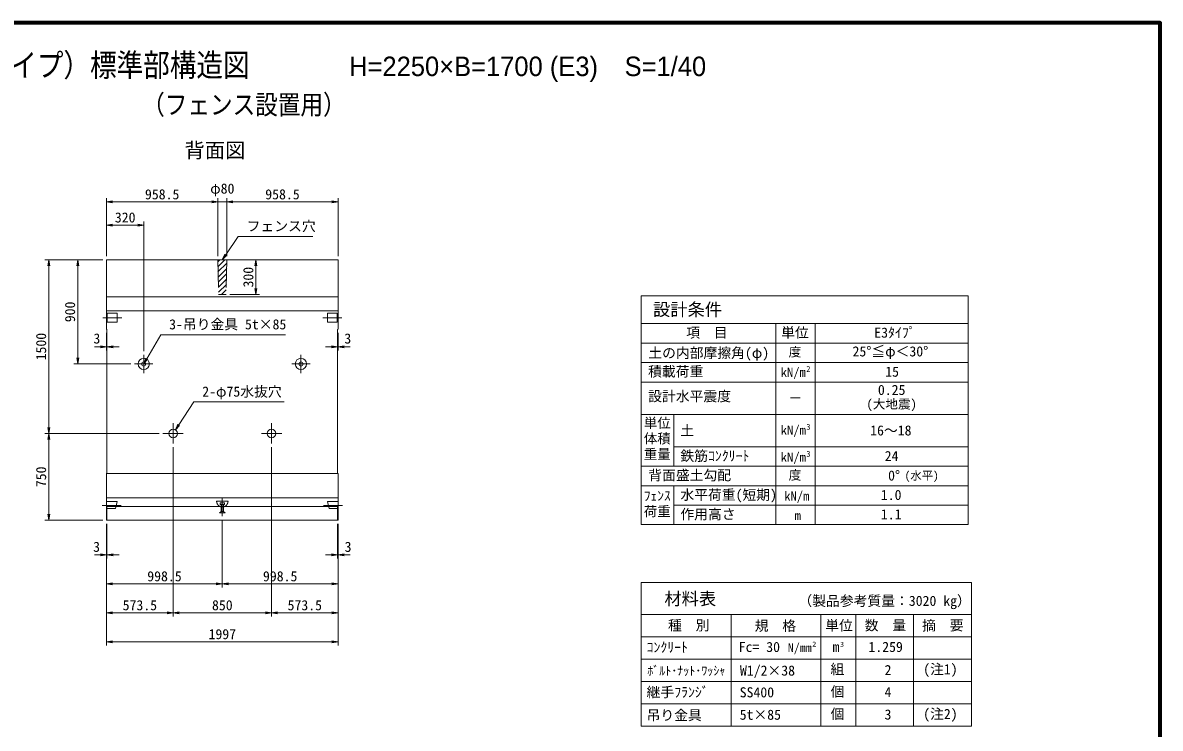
# Model space of a CAD drawing. Units: millimetres at full size, sheet at 1:40. Extents: x 141688 to 157488, y 10657 to 21690.
# Drawn here: x 147670 to 157488, y 15594 to 21690 of the extents above; entities that cross this region are included whole.
import ezdxf
from ezdxf.enums import TextEntityAlignment as Align

# ---------------------------------------------------------------- set-up
doc = ezdxf.new("R2010")
doc.units = ezdxf.units.MM
doc.header["$LTSCALE"] = 40
doc.linetypes.add('CHAIN', pattern=[18.5, 12, -1.5, 3.5, -1.5])
doc.linetypes.add('DASHED', pattern=[7.5, 6, -1.5])
for name, color, linetype, lineweight in [('01図枠', 1, 'Continuous', 70), ('0_2', 3, 'Continuous', 13), ('中心', 6, 'CHAIN', 9), ('外形線', 7, 'Continuous', 13), ('寸法', 2, 'Continuous', 9), ('細線', 4, 'Continuous', 9)]:
    doc.layers.add(name, color=color, linetype=linetype, lineweight=lineweight)
doc.layers.add('文字', color=7, linetype='Continuous')
doc.styles.add('ＭＳ ゴシック', font='')
doc.styles.add('ＭＳ Ｐゴシック', font='')
doc.styles.get('ＭＳ ゴシック').set_extended_font_data('MS Gothic')
doc.styles.get('ＭＳ Ｐゴシック').set_extended_font_data('MS PGothic')

# ---------------------------------------------------------------- blocks, each defined once
blk = doc.blocks.new('open_arrow')
at = {"color": 0, "linetype": 'Continuous', "lineweight": -2}
blk.add_lwpolyline([(7.5, 1.25), (0, 0), (7.5, -1.25)], dxfattribs=at)

msp = doc.modelspace()

# ---------------------------------------------------------------- hatches: boundary and pattern name
at = {"layer": '細線'}
h = msp.add_hatch(dxfattribs=at)
h.set_pattern_fill('USER', color=256, style=0, pattern_type=2)
h.set_pattern_definition([(45, (23670.58, 14457.51), (-22.45064, 22.45064), [])])
h.paths.add_polyline_path([(149432.18, 19641.75), (149352.18, 19641.75), (149359.68, 19341.75), (149424.68, 19341.75)])

# ---------------------------------------------------------------- linework, layer by layer
at = {"layer": '01図枠'}
msp.add_lwpolyline([(141687.54, 10809.99), (157487.54, 10809.99), (157487.54, 21689.99), (141687.54, 21689.99)], close=True, dxfattribs=at)
at = {"layer": '0_2'}
for centre in [(148713.68, 18741.75), (150070.68, 18741.75)]:
    msp.add_circle(centre, 49, dxfattribs=at)
at = {"layer": '中心'}
for p, q in [((148524.68, 19141.75), (148359.68, 19141.75)), ((150259.68, 19141.75), (150424.68, 19141.75)), ((148713.68, 18820.75), (148713.68, 18662.75)), ((150070.68, 18820.75), (150070.68, 18662.75)), ((148792.68, 18741.75), (148634.68, 18741.75)), ((149991.68, 18741.75), (150149.68, 18741.75)), ((148967.18, 18054.25), (148967.18, 18229.25)), ((149817.18, 18054.25), (149817.18, 18229.25)), ((148879.68, 18141.75), (149054.68, 18141.75)), ((149729.68, 18141.75), (149904.68, 18141.75)), ((149392.18, 17585.87), (149392.18, 17425.87)), ((148518.68, 17517.87), (148353.68, 17517.87)), ((150265.68, 17517.87), (150430.68, 17517.87))]:
    msp.add_line(p, q, dxfattribs=at)
at = {"layer": '外形線'}
for p, q in [((148393.68, 19641.75), (150390.68, 19641.75)), ((148393.68, 19641.75), (148393.68, 19041.75)), ((150390.68, 19641.75), (150390.68, 19041.75)), ((148396.68, 19038.75), (148393.68, 19041.75)), ((148396.68, 19038.75), (148396.68, 17799.75)), ((150387.68, 19038.75), (150390.68, 19041.75)), ((150387.68, 19038.75), (150387.68, 17799.75)), ((148396.68, 17799.75), (148393.68, 17796.75)), ((148393.68, 17796.75), (148393.68, 17391.75)), ((150387.68, 17799.75), (150390.68, 17796.75)), ((150390.68, 17796.75), (150390.68, 17391.75)), ((148393.68, 17511.75), (150390.68, 17511.75)), ((148393.68, 17391.75), (150390.68, 17391.75))]:
    msp.add_line(p, q, dxfattribs=at)
at = {"layer": '外形線', "linetype": 'DASHED'}
for p, q in [((149352.18, 19641.75), (149359.68, 19341.75)), ((149432.18, 19641.75), (149424.68, 19341.75)), ((149359.68, 19341.75), (149424.68, 19341.75))]:
    msp.add_line(p, q, dxfattribs=at)
at = {"layer": '外形線'}
for centre in [(148967.18, 18141.75), (149817.18, 18141.75)]:
    msp.add_circle(centre, 37.5, dxfattribs=at)
at = {"layer": '寸法'}
for p, q in [((148393.68, 19673.75), (148393.68, 20173.75)), ((148393.68, 20141.75), (149352.18, 20141.75)), ((149536.18, 20141.75), (149248.18, 20141.75)), ((149352.18, 19673.75), (149352.18, 20173.75)), ((149352.18, 19673.75), (149352.18, 20173.75)), ((149432.18, 19673.75), (149432.18, 20173.75)), ((149432.18, 19673.75), (149432.18, 20173.75)), ((150390.68, 20141.75), (149432.18, 20141.75)), ((150390.68, 19673.75), (150390.68, 20173.75)), ((148393.68, 19673.75), (148393.68, 19973.75)), ((148713.68, 19941.75), (148393.68, 19941.75)), ((148713.68, 18852.75), (148713.68, 19973.75)), ((148361.68, 19641.75), (147861.68, 19641.75)), ((147893.68, 18141.75), (147893.68, 19641.75)), ((148361.68, 19641.75), (148111.68, 19641.75)), ((148143.68, 19641.75), (148143.68, 18741.75)), ((149464.18, 19641.75), (149714.18, 19641.75)), ((149682.18, 19641.75), (149682.18, 19341.75)), ((149456.68, 19341.75), (149714.18, 19341.75)), ((148393.68, 19009.75), (148393.68, 18858.61)), ((148396.68, 19006.75), (148396.68, 18858.61)), ((150387.68, 19006.75), (150387.68, 18858.61)), ((150390.68, 19009.75), (150390.68, 18858.61)), ((148289.68, 18890.61), (148500.68, 18890.61)), ((150494.68, 18890.61), (150283.68, 18890.61)), ((148602.68, 18741.75), (148111.68, 18741.75)), ((148847.68, 18141.75), (147861.68, 18141.75)), ((148847.68, 18141.75), (147861.68, 18141.75)), ((147893.68, 17391.75), (147893.68, 18141.75)), ((148967.18, 18022.25), (148967.18, 16559.75)), ((148967.18, 18022.25), (148967.18, 16559.75)), ((149817.18, 18022.25), (149817.18, 16559.75)), ((149817.18, 18022.25), (149817.18, 16559.75)), ((148361.68, 17391.75), (147861.68, 17391.75)), ((149392.18, 17393.87), (149392.18, 16809.75)), ((149392.18, 17393.87), (149392.18, 16809.75)), ((148393.68, 17359.75), (148393.68, 16309.75)), ((148393.68, 17359.75), (148393.68, 16559.75)), ((148393.68, 17359.75), (148393.68, 16809.75)), ((148393.68, 17359.75), (148393.68, 17059.75)), ((148396.68, 17359.75), (148396.68, 17059.75)), ((150387.68, 17359.75), (150387.68, 17059.75)), ((150390.68, 17359.75), (150390.68, 16309.75)), ((150390.68, 17359.75), (150390.68, 16559.75)), ((150390.68, 17359.75), (150390.68, 16809.75)), ((150390.68, 17359.75), (150390.68, 17059.75)), ((148289.68, 17091.75), (148500.68, 17091.75)), ((150494.68, 17091.75), (150283.68, 17091.75)), ((148393.68, 16841.75), (149392.18, 16841.75)), ((149392.18, 16841.75), (150390.68, 16841.75)), ((148393.68, 16591.75), (148967.18, 16591.75)), ((148967.18, 16591.75), (149817.18, 16591.75)), ((149817.18, 16591.75), (150390.68, 16591.75)), ((148393.68, 16341.75), (150390.68, 16341.75))]:
    msp.add_line(p, q, dxfattribs=at)
at = {"layer": '寸法', "color": 3}
for p, q in [((153008.66, 17858.01), (153008.66, 19329.39)), ((153008.66, 19329.39), (155828.66, 19329.39)), ((155828.66, 17354.01), (155828.66, 19329.39)), ((153008.66, 17354.01), (153008.66, 19090.01)), ((153008.66, 19090.01), (155828.66, 19090.01)), ((154168.66, 17354.01), (154168.66, 19090.01)), ((154508.66, 17354.01), (154508.66, 19090.01)), ((153008.66, 18922.01), (155828.66, 18922.01)), ((153008.66, 18754.01), (155828.66, 18754.01)), ((153008.66, 18586.01), (155828.66, 18586.01)), ((153008.66, 18306.01), (155828.66, 18306.01)), ((153288.66, 17858.01), (153288.66, 18306.01)), ((153288.66, 18026.01), (155828.66, 18026.01)), ((153008.66, 17858.01), (155828.66, 17858.01)), ((153008.66, 17690.01), (155828.66, 17690.01)), ((153288.66, 17354.01), (153288.66, 17690.01)), ((153288.66, 17522.01), (155828.66, 17522.01)), ((153008.66, 17354.01), (155828.66, 17354.01)), ((153008.66, 15611.75), (153008.66, 16854.01)), ((153008.66, 16854.01), (155858.66, 16854.01)), ((155858.66, 15611.75), (155858.66, 16854.01)), ((153008.66, 16578.63), (155858.66, 16578.63)), ((153783.66, 15611.75), (153783.66, 16578.63)), ((154558.66, 15611.75), (154558.66, 16578.63)), ((154858.66, 15611.75), (154858.66, 16578.63)), ((154858.66, 15805.13), (154858.66, 16578.63)), ((155358.66, 15611.75), (155358.66, 16578.63)), ((153008.66, 16385.26), (155858.66, 16385.26)), ((153008.66, 16191.88), (155858.66, 16191.88)), ((153008.66, 15998.51), (155858.66, 15998.51)), ((153008.66, 15805.13), (155858.66, 15805.13)), ((153008.66, 15611.75), (155858.66, 15611.75))]:
    msp.add_line(p, q, dxfattribs=at)
at = {"layer": '寸法', "color": 3, "linetype": 'DASHED'}
for p, q in [((149343.13, 17555.87), (149441.23, 17555.87)), ((149374.18, 17540.87), (149410.18, 17540.87)), ((149374.18, 17528.87), (149374.18, 17540.87)), ((149410.18, 17528.87), (149374.18, 17528.87)), ((149382.13, 17528.87), (149382.13, 17467.53)), ((149402.16, 17528.87), (149402.16, 17467.53)), ((149410.18, 17540.87), (149410.18, 17528.87)), ((149367.13, 17455.87), (149382.13, 17467.53)), ((149417.16, 17455.87), (149367.13, 17455.87)), ((149382.13, 17467.53), (149402.16, 17467.53)), ((149402.16, 17467.53), (149417.16, 17455.87))]:
    msp.add_line(p, q, dxfattribs=at)
at = {"layer": '寸法'}
for points in [[(149392.18, 19641.75), (149421.58, 19684.64), (149530.13, 19843.05), (150173.75, 19843.05)], [(148713.68, 18741.75), (148739.88, 18786.67), (148861.11, 18994.55), (149937.17, 18994.55)], [(148987.88, 18173.02), (149016.57, 18216.39), (149146.94, 18413.41), (149924.58, 18413.41)]]:
    msp.add_lwpolyline(points, dxfattribs=at)
at = {"layer": '寸法', "color": 3}
for centre in [(148713.68, 18741.75), (150070.68, 18741.75)]:
    msp.add_circle(centre, 18, dxfattribs=at)
at = {"layer": '寸法', "color": 3, "linetype": 'DASHED'}
msp.add_arc((149392.18, 17555.87), 49.05, 180, 0, dxfattribs=at)
at = {"layer": '細線'}
for p, q in [((148393.68, 19321.75), (150390.68, 19321.75)), ((148393.68, 19201.75), (150390.68, 19201.75)), ((148399.68, 19101.75), (148399.68, 19181.75)), ((148484.68, 19181.75), (148399.68, 19181.75)), ((148484.68, 19101.75), (148484.68, 19181.75)), ((150299.68, 19101.75), (150299.68, 19181.75)), ((150299.68, 19181.75), (150384.68, 19181.75)), ((150384.68, 19101.75), (150384.68, 19181.75)), ((148484.68, 19101.75), (148399.68, 19101.75)), ((150299.68, 19101.75), (150384.68, 19101.75)), ((148393.68, 17796.75), (150390.68, 17796.75)), ((148393.68, 17585.01), (150390.68, 17585.01)), ((148396.68, 17391.75), (148396.68, 17511.75)), ((150387.68, 17391.75), (150387.68, 17511.75))]:
    msp.add_line(p, q, dxfattribs=at)
at = {"layer": '細線', "linetype": 'DASHED'}
for p, q in [((148393.68, 17492.87), (148393.68, 17552.87)), ((148393.68, 17552.87), (148484.68, 17552.87)), ((148393.68, 17492.87), (148469.68, 17492.87)), ((148469.68, 17492.87), (148484.68, 17552.87)), ((150314.68, 17492.87), (150299.68, 17552.87)), ((150390.68, 17552.87), (150299.68, 17552.87)), ((150390.68, 17492.87), (150314.68, 17492.87)), ((150390.68, 17492.87), (150390.68, 17552.87))]:
    msp.add_line(p, q, dxfattribs=at)

# ---------------------------------------------------------------- block references
at = {"layer": '寸法', "xscale": 6.93, "yscale": 6.93}
for p in [(148393.68, 20141.75), (149432.18, 20141.75), (149432.18, 20141.75), (148393.68, 19941.75), (148396.68, 18890.61), (150390.68, 18890.61), (148396.68, 17091.75), (150390.68, 17091.75), (148393.68, 16841.75), (149392.18, 16841.75), (148393.68, 16591.75), (148967.18, 16591.75), (149817.18, 16591.75), (148393.68, 16341.75)]:
    msp.add_blockref('open_arrow', p, dxfattribs=at)
for p, rotation in [((149352.18, 20141.75), 180), ((149352.18, 20141.75), 180), ((150390.68, 20141.75), 180), ((148713.68, 19941.75), 180), ((147893.68, 19641.75), 270), ((148143.68, 19641.75), 270), ((149392.18, 19641.75), 55.6), ((149682.18, 19641.75), 270), ((149682.18, 19341.75), 90), ((148393.68, 18890.61), 180), ((150387.68, 18890.61), 180), ((148143.68, 18741.75), 90), ((148713.68, 18741.75), 59.8), ((147893.68, 18141.75), 90), ((148987.88, 18173.02), 56.5), ((147893.68, 18141.75), 270), ((147893.68, 17391.75), 90), ((148393.68, 17091.75), 180), ((150387.68, 17091.75), 180), ((149392.18, 16841.75), 180), ((150390.68, 16841.75), 180), ((148967.18, 16591.75), 180), ((149817.18, 16591.75), 180), ((150390.68, 16591.75), 180), ((150390.68, 16341.75), 180)]:
    msp.add_blockref('open_arrow', p, dxfattribs=dict(at, rotation=rotation))

# ---------------------------------------------------------------- texts
at = {"layer": '寸法', "style": 'ＭＳ ゴシック'}
for s, p in [('958.5', (148872.93, 20207.75)), ('φ80', (149392.18, 20257.22)), ('958.5', (149911.43, 20207.75)), ('320', (148553.68, 20007.75)), ('3', (148309.3, 18962.05)), ('3', (150475.07, 18962.05)), ('3', (148306.84, 17162.18)), ('3', (150477.53, 17162.18)), ('998.5', (148892.93, 16907.75)), ('998.5', (149891.43, 16907.75)), ('573.5', (148680.43, 16657.75)), ('850', (149392.18, 16657.75)), ('573.5', (150103.93, 16657.75)), ('1997', (149392.18, 16407.75))]:
    msp.add_text(s, height=87.35, dxfattribs=at).set_placement(p, align=Align.MIDDLE_CENTER)
for s, p in [('フェンス穴', (149602.13, 19863.05)), ('3-吊り金具 5t×85', (148933.11, 19014.55)), ('2-φ75水抜穴', (149218.94, 18433.41))]:
    msp.add_text(s, height=87.35, dxfattribs=at).set_placement(p, align=Align.BOTTOM_LEFT)
for s, p in [('300', (149616.18, 19491.75)), ('900', (148077.68, 19191.75)), ('1500', (147827.68, 18891.75)), ('750', (147827.68, 17766.75))]:
    msp.add_text(s, height=87.35, rotation=90, dxfattribs=at).set_placement(p, align=Align.MIDDLE_CENTER)
at = {"layer": '寸法', "color": 3, "style": 'ＭＳ ゴシック'}
for s, height, p in [('設計条件', 109.2, (153109.63, 19125.26)), ('項\u3000目', 87.35, (153396.05, 18943.25)), ('単位', 87.35, (154215.25, 18943.25)), ('E3ﾀｲﾌﾟ', 87.35, (155019.33, 18943.25)), ('土の内部摩擦角(φ)', 87.35, (153068.98, 18767.38)), ('度', 79.75, (154280.45, 18782.32)), ('25°', 87.35, (154831.68, 18780.87)), ('≦φ＜30°', 87.35, (154994.27, 18780.87)), ('積載荷重', 87.35, (153067.08, 18607.38)), ('kN/m', 79.75, (154211.51, 18606.57)), ('2', 52.22, (154432.66, 18657.04)), ('15', 87.35, (155113.81, 18605.41)), ('0.25', 87.35, (155050.66, 18448.02)), ('設計水平震度', 87.35, (153067.94, 18393.07)), ('ー', 79.75, (154283.44, 18383.04)), ('(大地震)', 79.75, (154951.88, 18331.99)), ('土', 87.35, (153345.68, 18098.51)), ('kN/m', 79.75, (154211.94, 18106.51)), ('3', 52.22, (154433.08, 18156.99)), ('16～18', 87.35, (154983.92, 18097.86)), ('鉄筋ｺﾝｸﾘｰﾄ', 87.35, (153345.68, 17877.93)), ('kN/m', 79.75, (154211.94, 17873)), ('3', 52.22, (154433.08, 17923.47)), ('24', 87.35, (155109.14, 17876.46)), ('背面盛土勾配', 87.35, (153068.66, 17711.25)), ('度', 79.75, (154280.45, 17718.32)), ('0°', 87.35, (155138.56, 17708.27)), ('(水平)', 72.16, (155280.89, 17719.78)), ('水平荷重(短期)', 87.35, (153345.68, 17541.93)), ('kN/m', 79.75, (154241.94, 17537)), ('1.0', 87.35, (155075.95, 17540.46)), ('作用高さ', 87.35, (153345.68, 17373.93)), ('1.1', 87.35, (155075.95, 17372.46)), ('m', 79.75, (154332.01, 17369)), ('材料表', 109.2, (153207.53, 16626.76)), ('種\u3000別', 87.35, (153238.94, 16413.92)), ('規\u3000格', 87.35, (153987.09, 16409.78)), ('単位', 87.35, (154596.29, 16412.98)), ('数\u3000量', 87.35, (154936.69, 16413.72)), ('摘\u3000要', 87.35, (155431.68, 16413.33)), ('ｺﾝｸﾘｰﾄ', 87.35, (153054.31, 16224.77)), ('Fc= 30', 87.35, (153849.08, 16227.19)), ('N/mm', 75.95, (154272.83, 16229.37)), ('2', 43.67, (154484.39, 16286.61)), ('m', 87.35, (154659.24, 16228.35)), ('3', 43.67, (154724.63, 16285.06)), ('ﾎﾞﾙﾄ･ﾅｯﾄ･ﾜｯｼｬ', 75.95, (153060.14, 16029.96)), ('W1/2×38', 87.35, (153859.85, 16023.28)), ('組', 87.35, (154641.34, 16034.97)), ('(注1)', 87.35, (155441.34, 16034.97)), ('継手ﾌﾗﾝｼﾞ', 87.35, (153054.09, 15836.71)), ('SS400', 87.35, (153857.64, 15835.17)), ('個 ', 87.35, (154642.67, 15841.6)), ('吊り金具', 87.35, (153054.09, 15638.01)), ('5t×85', 87.35, (153857.64, 15641.79)), ('個 ', 87.35, (154642.67, 15648.22)), ('(注2)', 87.35, (155441.34, 15648.22))]:
    msp.add_text(s, height=height, dxfattribs=at).set_placement(p, align=Align.BOTTOM_LEFT)
for s, p in [('単位', (153029.8, 18275.15)), ('体積', (153029.8, 18140.48)), ('重量', (153029.8, 18005.81)), ('ﾌｪﾝｽ', (153029.8, 17646.14)), ('荷重', (153029.8, 17511.47))]:
    msp.add_text(s, height=85.24, dxfattribs=at).set_placement(p, align=Align.TOP_LEFT)
for s, p in [('（製品参考質量：3020 kg）', (155852.61, 16625.65)), ('1.259', (155265.9, 16227.67)), ('2', (155167.37, 16027.95)), ('4', (155167.11, 15836.95)), ('3', (155167.11, 15643.57))]:
    msp.add_text(s, height=87.35, dxfattribs=at).set_placement(p, align=Align.BOTTOM_RIGHT)
at = {"layer": '文字', "style": 'ＭＳ Ｐゴシック', "width": 0.85}
for s, height, p in [(' KLウォール3型（Eタイプ）標準部構造図\u3000\u3000\u3000\u3000\u3000\u3000\u3000\u3000\u3000\u3000\u3000\u3000\u3000\u3000 \u3000\u3000\u3000\u3000', 197.9, (149587.54, 21165.77)), ('（フェンス設置用）', 168.3, (149578.69, 20847.73))]:
    msp.add_text(s, height=height, dxfattribs=at).set_placement(p, align=Align.BOTTOM_CENTER)
at = {"layer": '文字', "style": 'ＭＳ Ｐゴシック'}
msp.add_text('H=2250×B=1700 (E3)\u3000S=1/40', height=168.3, dxfattribs=at).set_placement((150486.55, 21178.44), align=Align.BOTTOM_LEFT)
msp.add_text(' 背面図 ', height=128.7, dxfattribs=at).set_placement((149328.35, 20485.14), align=Align.BOTTOM_CENTER)

doc.saveas('drawing.dxf')
